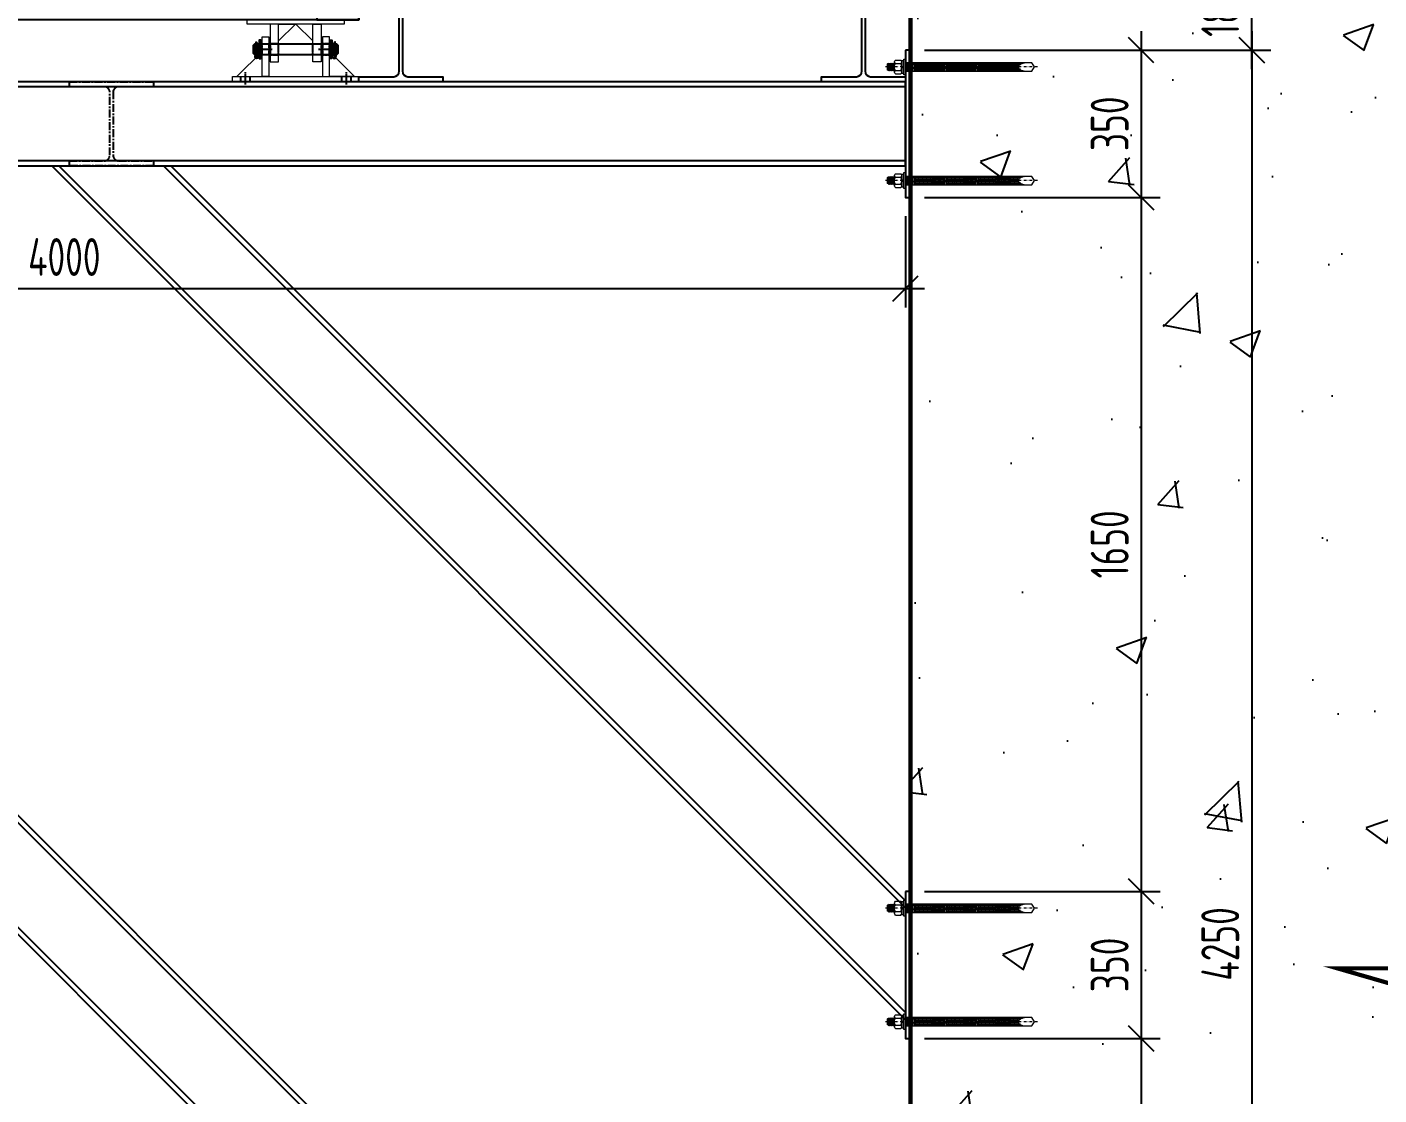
# Model space of a CAD drawing. Header units: millimetres. Extents: x 4 to 2106212, y -117026 to 198097.
# Drawn here: x 1890949 to 1894163, y 185223 to 187762 of the extents above; entities that cross this region are included whole.
import ezdxf

# ---------------------------------------------------------------- set-up
doc = ezdxf.new("R2010")
doc.units = ezdxf.units.MM
for name, pattern in [('BLTA11-LD-L-4001_Plot Plan for Seawater Intake System_20140729$0$CENTER2', [1.125, 0.75, -0.125, 0.125, -0.125]), ('BLTA11-LD-L-4001_Plot Plan for Seawater Intake System_20140729$0$PHANTOM2', [1.25, 0.625, -0.125, 0.125, -0.125, 0.125, -0.125]), ('CENTER', [0.6, 0.375, -0.075, 0.075, -0.075]), ('DASHDOT2', [12.7, 6.35, -3.175, 0, -3.175])]:
    doc.linetypes.add(name, pattern=pattern)
for name, color, linetype in [('H200', 3, 'Continuous'), ('STEEL', 34, 'Continuous'), ('标注', 9, 'Continuous'), ('铝横梁', 220, 'Continuous'), ('铝通', 4, 'Continuous'), ('面板', 44, 'Continuous')]:
    doc.layers.add(name, color=color, linetype=linetype)
for name, color, linetype, lineweight in [('screw', 33, 'Continuous', 13), ('型材', 7, 'Continuous', 15), ('结构', 4, 'Continuous', 18)]:
    doc.layers.add(name, color=color, linetype=linetype, lineweight=lineweight)
doc.styles.add('hztxt', font='ros1.shx', dxfattribs={"width": 0.8, "bigfont": 'hztxt.shx'})
doc.dimstyles.new('DIM-30', dxfattribs={"dimscale": 30, "dimtxt": 3, "dimasz": 2, "dimexe": 1.5, "dimexo": 1.5, "dimgap": 1, "dimtad": 1, "dimdec": 1, "dimdsep": 46, "dimtxsty": 'hztxt', "dimblk": 'OBLIQUE', "dimcen": 0, "dimdle": 1.5, "dimclrd": 9, "dimclre": 9, "dimclrt": 2, "dimadec": 1, "dimazin": 0, "dimtfac": 1, "dimtdec": 1, "dimtix": 1, "dimtmove": 2, "dimatfit": 3, "dimldrblk": 'OBLIQUE', "dimfxl": 15, "dimtolj": 1, "dimtzin": 0, "dimarcsym": 1})

# ---------------------------------------------------------------- blocks, each defined once
blk = doc.blocks.new('*U1023')
at = {"color": 252}
blk.add_lwpolyline([(-1250, -500), (1250, -500), (1250, -600), (-1250, -600)], close=True, dxfattribs=at)
at = {"color": 252, "linetype": 'BLTA11-LD-L-4001_Plot Plan for Seawater Intake System_20140729$0$CENTER2', "ltscale": 5}
for points in [[(-1160.6, -683), (-1140.6, -683), (-1140.6, -657), (-1160.6, -657)], [(-1039.6, -683), (-1059.6, -683), (-1059.6, -657), (-1039.6, -657)], [(-60.6, -683), (-40.6, -683), (-40.6, -657), (-60.6, -657)], [(60.4, -683), (40.4, -683), (40.4, -657), (60.4, -657)], [(1039.4, -683), (1059.4, -683), (1059.4, -657), (1039.4, -657)], [(1160.4, -683), (1140.4, -683), (1140.4, -657), (1160.4, -657)]]:
    blk.add_lwpolyline(points, close=True, dxfattribs=at)
at = {"layer": '型材', "color": 252}
for points in [[(-1158.5, 250, 0.414214), (-1156, 252.5), (-1156, 297.5, 0.414214), (-1158.5, 300), (-1173.5, 300, 0.414214), (-1176, 297.5), (-1176, 252.5, 0.414214), (-1173.5, 250)], [(1158.5, 250, -0.414214), (1156, 252.5), (1156, 297.5, -0.414214), (1158.5, 300), (1173.5, 300, -0.414214), (1176, 297.5), (1176, 252.5, -0.414214), (1173.5, 250)]]:
    blk.add_lwpolyline(points, format="xyb", close=True, dxfattribs=at)
at = {"layer": '型材', "color": 252, "elevation": 0}
for points in [[(-1158.5, -200, 0.414214), (-1156, -197.5), (-1156, -152.5, 0.414214), (-1158.5, -150), (-1173.5, -150, 0.414214), (-1176, -152.5), (-1176, -197.5, 0.414214), (-1173.5, -200)], [(1158.5, -200, -0.414214), (1156, -197.5), (1156, -152.5, -0.414214), (1158.5, -150), (1173.5, -150, -0.414214), (1176, -152.5), (1176, -197.5, -0.414214), (1173.5, -200)], [(-1156.1, -472, 0.414214), (-1156.6, -472), (-1157.6, -472.9, -0.198912), (-1157.8, -473), (-1166, -473, 0.414214), (-1167, -474), (-1167, -496.5, 0.414214), (-1166.5, -497), (-1165.5, -497, 0.414214), (-1165, -496.5), (-1165, -475), (-1122.3, -475, 0.665644), (-1122.1, -474.5, 0.200737), (-1125.7, -473), (-1131.2, -473, -0.198912), (-1131.5, -472.9), (-1132.4, -472, 0.414214), (-1133, -472), (-1133.7, -472.7, -0.414214), (-1134.3, -472.7), (-1135.1, -472, 0.414214), (-1135.6, -472), (-1136.6, -472.9, -0.198912), (-1136.8, -473), (-1152.2, -473, -0.198912), (-1152.5, -472.9), (-1153.4, -472, 0.414214), (-1154, -472), (-1154.7, -472.7, -0.414214), (-1155.3, -472.7)], [(1156.1, -472, -0.414214), (1156.6, -472), (1157.6, -472.9, 0.198912), (1157.8, -473), (1166, -473, -0.414214), (1167, -474), (1167, -496.5, -0.414214), (1166.5, -497), (1165.5, -497, -0.414214), (1165, -496.5), (1165, -475), (1122.3, -475, -0.665644), (1122.1, -474.5, -0.200737), (1125.7, -473), (1131.2, -473, 0.198912), (1131.5, -472.9), (1132.4, -472, -0.414214), (1133, -472), (1133.7, -472.7, 0.414214), (1134.3, -472.7), (1135.1, -472, -0.414214), (1135.6, -472), (1136.6, -472.9, 0.198912), (1136.8, -473), (1152.2, -473, 0.198912), (1152.5, -472.9), (1153.4, -472, -0.414214), (1154, -472), (1154.7, -472.7, 0.414214), (1155.3, -472.7)]]:
    blk.add_lwpolyline(points, format="xyb", close=True, dxfattribs=at)
at = {"layer": '型材', "color": 252}
for points in [[(-1215.1, -600), (-985.1, -600), (-985.1, -610), (-1215.1, -610)], [(-1160.6, -700), (-1140.6, -700), (-1140.6, -610), (-1160.6, -610)], [(-1100.6, -610), (-1140.6, -650), (-1140.6, -610)], [(-1099.6, -610), (-1059.6, -650), (-1059.6, -610)], [(-1039.6, -700), (-1059.6, -700), (-1059.6, -610), (-1039.6, -610)], [(-115.1, -600), (114.9, -600), (114.9, -610), (-115.1, -610)], [(-60.6, -700), (-40.6, -700), (-40.6, -610), (-60.6, -610)], [(-0.6, -610), (-40.6, -650), (-40.6, -610)], [(0.4, -610), (40.4, -650), (40.4, -610)], [(60.4, -700), (40.4, -700), (40.4, -610), (60.4, -610)], [(984.9, -600), (1214.9, -600), (1214.9, -610), (984.9, -610)], [(1039.4, -700), (1059.4, -700), (1059.4, -610), (1039.4, -610)], [(1099.4, -610), (1059.4, -650), (1059.4, -610)], [(1100.4, -610), (1140.4, -650), (1140.4, -610)], [(1160.4, -700), (1140.4, -700), (1140.4, -610), (1160.4, -610)]]:
    blk.add_lwpolyline(points, close=True, dxfattribs=at)
at = {"layer": '铝横梁', "color": 252}
for points in [[(-1224, 600), (-1176, 600), (-1176, -500), (-1224, -500)], [(1224, 600), (1176, 600), (1176, -500), (1224, -500)]]:
    blk.add_lwpolyline(points, close=True, dxfattribs=at)
at = {"layer": '铝通', "color": 252}
for points in [[(-1250, 600), (-1250, 700), (-1150, 700), (-1150, 600), (-1250, 600)], [(1250, 600), (1250, 700), (1150, 700), (1150, 600), (1250, 600)], [(-1250, -600), (-1250, -500), (-1150, -500), (-1150, -600), (-1250, -600)], [(1250, -600), (1250, -500), (1150, -500), (1150, -600), (1250, -600)]]:
    blk.add_lwpolyline(points, dxfattribs=at)
at = {"layer": '面板', "color": 252, "elevation": 0}
blk.add_lwpolyline([(-1165, -500), (-1165, -475), (1165, -475), (1165, -500)], close=True, dxfattribs=at)
blk = doc.blocks.new('*U1024')
at = {"color": 0, "linetype": 'ByBlock', "lineweight": -2, "transparency": 16777216}
blk.add_blockref('*U1023', (0, 0), dxfattribs=at)
blk = doc.blocks.new('接岸钢支座')
at = {"color": 1, "linetype": 'BLTA11-LD-L-4001_Plot Plan for Seawater Intake System_20140729$0$PHANTOM2', "ltscale": 5}
for p, q in [((394020.5, 96870), (394020.5, 96882)), ((394031.5, 96859.3), (394031.5, 96889.3)), ((394042.5, 96870), (394042.5, 96882)), ((394260.5, 96870), (394260.5, 96882)), ((394271.5, 96859.3), (394271.5, 96889.3)), ((394282.5, 96870), (394282.5, 96882)), ((394061.5, 96805), (394096.5, 96805)), ((394205.5, 96805), (394240.5, 96805))]:
    blk.add_line(p, q, dxfattribs=at)
for points in [[(394071.5, 96792), (394087.5, 96792), (394087.5, 96818), (394071.5, 96818)], [(394231.5, 96792), (394215.5, 96792), (394215.5, 96818), (394231.5, 96818)]]:
    blk.add_lwpolyline(points, close=True, dxfattribs=at)
at = {"layer": '结构'}
for points in [[(394301.5, 96882), (394001.5, 96882), (394001.5, 96870), (394301.5, 96870)], [(394011.5, 96870), (394071.5, 96870), (394071.5, 96810)], [(394071.5, 96775), (394087.5, 96775), (394087.5, 96870), (394071.5, 96870)], [(394231.5, 96775), (394215.5, 96775), (394215.5, 96870), (394231.5, 96870)], [(394291.5, 96870), (394231.5, 96870), (394231.5, 96810)]]:
    blk.add_lwpolyline(points, close=True, dxfattribs=at)
blk = doc.blocks.new('Split_Pins_GB91')
at = {"color": 8, "linetype": 'Continuous', "lineweight": 15}
for p, q in [((-3.4, 6.3), (-6.9, 3.1)), ((0, 4.7), (0, -4.7)), ((-3.4, -6.3), (-6.9, -3.1))]:
    blk.add_line(p, q, dxfattribs=at)
at = {"color": 7, "linetype": 'Continuous', "lineweight": 15}
for p, q in [((50, 4.7), (0, 4.7)), ((0, 0), (56.3, 0)), ((50, 4.7), (50, 0)), ((56.3, -4.7), (56.3, 0)), ((0, -4.7), (56.3, -4.7))]:
    blk.add_line(p, q, dxfattribs=at)
for centre, radius, start, end in [((-10.5, 0), 9.5, 41.31782, 318.68218), ((-10.5, 0), 4.75, 41.31782, 318.68218), ((0, 9.2), 9.23, 221.31782, 270), ((0, -9.2), 9.23, 90, 138.68218), ((0, 9.2), 4.48, 221.31782, 270), ((0, -9.2), 4.48, 90, 138.68218)]:
    blk.add_arc(centre, radius, start, end, dxfattribs=at)
blk = doc.blocks.new('PIN-M24x200')
for points in [[(38982.9, 4427.6), (38982.9, 4451.6), (38980.9, 4449.6), (38980.9, 4429.6), (38982.9, 4427.6)], [(39178.9, 4427.6), (39180.9, 4429.6), (39180.9, 4449.6), (39178.9, 4451.6), (39178.9, 4427.6)]]:
    blk.add_lwpolyline(points)
for points in [[(38982.9, 4451.6), (39178.9, 4451.6), (39178.9, 4427.6), (38982.9, 4427.6)], [(38994.5, 4417.6), (38998.5, 4417.6), (38998.5, 4461.6), (38994.5, 4461.6)], [(39167.3, 4417.6), (39163.3, 4417.6), (39163.3, 4461.6), (39167.3, 4461.6)]]:
    blk.add_lwpolyline(points, close=True)
at = {"layer": '标注', "color": 1, "linetype": 'CENTER', "ltscale": 0.1}
for centre in [(38988.9, 4439.6), (39172.9, 4439.6)]:
    blk.add_circle(centre, 3.25, dxfattribs=at)
at = {"yscale": 0.5315191496507999, "zscale": 0.5315191496507999}
for p, xscale, rotation in [((38988.9, 4427.6), -0.5315191496507999, 270), ((39172.9, 4427.6), 0.5315191496507999, 90.00000000000001)]:
    blk.add_blockref('Split_Pins_GB91', p, dxfattribs=dict(at, xscale=xscale, rotation=rotation))
blk = doc.blocks.new('*U1021')
at = {"xscale": -1, "rotation": 180}
blk.add_blockref('接岸钢支座', (-394151.5, 96832.2), dxfattribs=at)
at = {"xscale": -1}
blk.add_blockref('PIN-M24x200', (39080.8, -4412.5), dxfattribs=at)
blk = doc.blocks.new('*U1022')
at = {"color": 0, "linetype": 'ByBlock', "lineweight": -2, "transparency": 16777216}
blk.add_blockref('*U1021', (0, 0), dxfattribs=at)
blk = doc.blocks.new('_Oblique')
at = {"color": 0, "linetype": 'ByBlock', "lineweight": -2}
blk.add_line((-0.5, -0.5), (0.5, 0.5), dxfattribs=at)
blk = doc.blocks.new('*D1048')
at = {"color": 9, "lineweight": -2, "transparency": 16777216}
for p, q in [((1889037.2, 187386.9), (1889037.2, 187095.1)), ((1893037.2, 187311.9), (1893037.2, 187095.1)), ((1888992.2, 187140.1), (1893082.2, 187140.1))]:
    blk.add_line(p, q, dxfattribs=at)
at = {"layer": 'Defpoints', "color": 0, "transparency": 16777216}
for p in [(1889037.2, 187431.9), (1893037.2, 187356.9), (1893037.2, 187140.1)]:
    blk.add_point(p, dxfattribs=at)
at = {"color": 9, "lineweight": -2, "transparency": 16777216, "xscale": 60, "yscale": 60, "zscale": 60, "rotation": 180}
blk.add_blockref('_Oblique', (1889037.2, 187140.1), dxfattribs=at)
at = {"color": 9, "lineweight": -2, "transparency": 16777216, "xscale": 60, "yscale": 60, "zscale": 60}
blk.add_blockref('_Oblique', (1893037.2, 187140.1), dxfattribs=at)
at = {"color": 2, "transparency": 16777216, "insert": (1891037.2, 187215.1), "char_height": 90, "attachment_point": 5, "style": 'hztxt'}
blk.add_mtext('\\A1;4000', dxfattribs=at)
blk = doc.blocks.new('*D1049')
at = {"color": 9, "lineweight": -2, "transparency": 16777216}
for p, q in [((1893860.4, 187751.9), (1893860.4, 183411.9)), ((1893082.2, 187706.9), (1893905.4, 187706.9)), ((1893094.2, 183456.9), (1893905.4, 183456.9))]:
    blk.add_line(p, q, dxfattribs=at)
at = {"layer": 'Defpoints', "color": 0, "transparency": 16777216}
for p in [(1893037.2, 187706.9), (1893049.2, 183456.9), (1893860.4, 183456.9)]:
    blk.add_point(p, dxfattribs=at)
at = {"color": 9, "lineweight": -2, "transparency": 16777216, "xscale": 60, "yscale": 60, "zscale": 60}
for p, rotation in [((1893860.4, 187706.9), 90), ((1893860.4, 183456.9), 270)]:
    blk.add_blockref('_Oblique', p, dxfattribs=dict(at, rotation=rotation))
at = {"color": 2, "transparency": 16777216, "insert": (1893785.4, 185581.9), "char_height": 90, "attachment_point": 5, "rotation": 90, "style": 'hztxt'}
blk.add_mtext('\\A1;4250', dxfattribs=at)
blk = doc.blocks.new('*D1051')
at = {"color": 9, "lineweight": -2, "transparency": 16777216}
for p, q in [((1893597.5, 187751.9), (1893597.5, 187311.9)), ((1893082.2, 187706.9), (1893642.5, 187706.9)), ((1893082.2, 187356.9), (1893642.5, 187356.9))]:
    blk.add_line(p, q, dxfattribs=at)
at = {"layer": 'Defpoints', "color": 0, "transparency": 16777216}
for p in [(1893037.2, 187706.9), (1893037.2, 187356.9), (1893597.5, 187356.9)]:
    blk.add_point(p, dxfattribs=at)
at = {"color": 9, "lineweight": -2, "transparency": 16777216, "xscale": 60, "yscale": 60, "zscale": 60}
for p, rotation in [((1893597.5, 187706.9), 90), ((1893597.5, 187356.9), 270)]:
    blk.add_blockref('_Oblique', p, dxfattribs=dict(at, rotation=rotation))
at = {"color": 2, "transparency": 16777216, "insert": (1893522.5, 187531.9), "char_height": 90, "attachment_point": 5, "rotation": 90, "style": 'hztxt'}
blk.add_mtext('\\A1;350', dxfattribs=at)
blk = doc.blocks.new('*D1046')
at = {"color": 9, "lineweight": -2, "transparency": 16777216}
for p, q in [((1893597.5, 187401.9), (1893597.5, 185661.9)), ((1893082.2, 187356.9), (1893642.5, 187356.9)), ((1893082.2, 185706.9), (1893642.5, 185706.9))]:
    blk.add_line(p, q, dxfattribs=at)
at = {"layer": 'Defpoints', "color": 0, "transparency": 16777216}
for p in [(1893037.2, 187356.9), (1893037.2, 185706.9), (1893597.5, 185706.9)]:
    blk.add_point(p, dxfattribs=at)
at = {"color": 9, "lineweight": -2, "transparency": 16777216, "xscale": 60, "yscale": 60, "zscale": 60}
for p, rotation in [((1893597.5, 187356.9), 90), ((1893597.5, 185706.9), 270)]:
    blk.add_blockref('_Oblique', p, dxfattribs=dict(at, rotation=rotation))
at = {"color": 2, "transparency": 16777216, "insert": (1893522.5, 186531.9), "char_height": 90, "attachment_point": 5, "rotation": 90, "style": 'hztxt'}
blk.add_mtext('\\A1;1650', dxfattribs=at)
blk = doc.blocks.new('*D1047')
at = {"color": 9, "lineweight": -2, "transparency": 16777216}
for p, q in [((1893860.4, 187661.9), (1893860.4, 187936.9)), ((1893094.2, 187891.9), (1893905.4, 187891.9)), ((1893082.2, 187706.9), (1893905.4, 187706.9))]:
    blk.add_line(p, q, dxfattribs=at)
at = {"layer": 'Defpoints', "color": 0, "transparency": 16777216}
for p in [(1893049.2, 187891.9), (1893860.4, 187891.9), (1893037.2, 187706.9)]:
    blk.add_point(p, dxfattribs=at)
at = {"color": 9, "lineweight": -2, "transparency": 16777216, "xscale": 60, "yscale": 60, "zscale": 60}
for p, rotation in [((1893860.4, 187891.9), 90), ((1893860.4, 187706.9), 270)]:
    blk.add_blockref('_Oblique', p, dxfattribs=dict(at, rotation=rotation))
at = {"color": 2, "transparency": 16777216, "insert": (1893785.4, 187799.4), "char_height": 90, "attachment_point": 5, "rotation": 90, "style": 'hztxt'}
blk.add_mtext('\\A1;185', dxfattribs=at)
blk = doc.blocks.new('*U1030')
at = {"layer": 'screw'}
for p, q in [((-6.3, 174.2), (-9.4, 172.8)), ((-9.4, 172.8), (-6.3, 171.1)), ((-9.4, 172.8), (9.4, 171.5)), ((-6.3, 171.1), (-9.4, 169.6)), ((-9.4, 169.6), (-6.3, 168)), ((-9.4, 169.6), (9.4, 168.4)), ((-6.3, 168), (-9.4, 166.5)), ((-9.4, 166.5), (-6.3, 164.8)), ((-9.4, 166.5), (9.4, 165.3)), ((-6.3, 164.8), (-9.4, 163.4)), ((-9.4, 163.4), (-6.3, 161.7)), ((-9.4, 163.4), (9.4, 162.1)), ((-6.3, 161.7), (-9.4, 160.2)), ((-7.2, 173.8), (-7.2, 175.9)), ((-6.3, 174.2), (6.3, 173.3)), ((-6.3, 171.1), (6.3, 170.2)), ((-6.3, 171.1), (6.3, 170.2)), ((-6.3, 168), (6.3, 167.1)), ((-6.3, 164.8), (6.3, 163.9)), ((-6.3, 164.8), (6.3, 163.9)), ((-6.3, 161.7), (6.3, 160.8)), ((-6.3, 161.7), (6.3, 160.8)), ((5.4, 176.9), (-5.4, 176.9)), ((-3.6, 174.1), (-3.6, 175.9)), ((3.6, 173.5), (3.6, 175.9)), ((6.3, 173.3), (9.4, 171.5)), ((9.4, 171.5), (6.3, 170.2)), ((6.3, 170.2), (9.4, 168.4)), ((9.4, 168.4), (6.3, 167.1)), ((6.3, 167.1), (9.4, 165.3)), ((9.4, 165.3), (6.3, 163.9)), ((6.3, 163.9), (9.4, 162.1)), ((9.4, 162.1), (6.3, 160.8)), ((6.3, 160.8), (8.4, 159.6)), ((7.2, 172.8), (7.2, 175.9)), ((-16.3, 157.1), (-16.3, 144.3)), ((-12.2, 159.6), (12.2, 159.6)), ((-12.2, 141.8), (12.2, 141.8)), ((-9.4, 160.2), (-8.1, 159.6)), ((-9.4, 160.2), (0.8, 159.6)), ((-6.6, 133), (-9.2, 131.8)), ((-9.2, 131.8), (-6.1, 130.2)), ((9.6, 130.6), (-9.2, 131.8)), ((9.6, 127.5), (-9.2, 128.7)), ((-8.2, 157.1), (-8.2, 144.3)), ((-6.1, 130.2), (6.5, 129.3)), ((-2.5, 133), (6.5, 132.4)), ((-0.4, 141.8), (-2.2, 137)), ((2.2, 141.8), (0.4, 137)), ((8, 133), (6.5, 132.4)), ((6.5, 132.4), (9.6, 130.6)), ((9.6, 130.6), (6.5, 129.3)), ((8.2, 157.1), (8.2, 144.3)), ((16.3, 157.1), (16.3, 144.3)), ((9.4, 124.3), (-9.4, 125.6)), ((9.4, 121.2), (-9.4, 122.4)), ((9.4, 118.1), (-9.4, 119.3)), ((9.4, 114.9), (-9.4, 116.2)), ((9.4, 111.8), (-9.4, 113)), ((9.4, 108.6), (-9.4, 109.9)), ((9.4, 105.5), (-9.4, 106.8)), ((9.4, 102.4), (-9.4, 103.6)), ((9.4, 99.2), (-9.4, 100.5)), ((9.4, 96.1), (-9.4, 97.3)), ((9.4, 93), (-9.4, 94.2)), ((9.4, 89.8), (-9.4, 91.1)), ((9.4, 86.7), (-9.4, 87.9)), ((9.4, 83.5), (-9.4, 84.8)), ((9.4, 80.4), (-9.4, 81.7)), ((9.4, 77.3), (-9.4, 78.5)), ((9.4, 74.1), (-9.4, 75.4)), ((9.4, 71), (-9.4, 72.2)), ((9.4, 67.9), (-9.4, 69.1)), ((9.4, 64.7), (-9.4, 66)), ((9.4, 61.6), (-9.4, 62.8)), ((9.4, 58.4), (-9.4, 59.7)), ((9.4, 55.3), (-9.4, 56.6)), ((9.4, 52.2), (-9.4, 53.4)), ((9.4, 49), (-9.4, 50.3)), ((9.4, 45.9), (-9.4, 47.1)), ((9.4, 42.8), (-9.4, 44)), ((9.4, 39.6), (-9.4, 40.9)), ((9.4, 36.5), (-9.4, 37.7)), ((9.4, 33.4), (-9.4, 34.6)), ((9.4, 30.2), (-9.4, 31.5)), ((9.4, 27.1), (-9.4, 28.3)), ((9.4, 23.9), (-9.4, 25.2)), ((9.4, 20.8), (-9.4, 22)), ((9.4, 17.7), (-9.4, 18.9)), ((9.4, 14.5), (-9.4, 15.8)), ((9.4, 11.4), (-9.4, 12.6)), ((9.4, 8.3), (-9.4, 9.5)), ((9.4, 5.1), (-9.4, 6.4)), ((9.4, 2), (-9.4, 3.2)), ((9.4, -1.2), (-9.4, 0.1)), ((-6.3, 17.2), (6.3, 16.3)), ((9.4, -4.3), (-9.4, -3)), ((9.4, -7.4), (-9.4, -6.2)), ((9.4, -10.6), (-9.4, -9.3)), ((9.4, -13.7), (-9.4, -12.5)), ((-6.3, -14.1), (-9.4, -15.6)), ((9.4, -16.8), (-9.4, -15.6)), ((9.4, -20), (-9.4, -18.7)), ((9.4, -23.1), (-9.4, -21.9)), ((9.4, -26.3), (-9.4, -25)), ((9.4, -29.4), (-9.4, -28.1)), ((9.4, -32.5), (-9.4, -31.3)), ((-6.3, -14.1), (6.3, -15)), ((9.4, -35.7), (-9.4, -34.4)), ((9.4, -38.8), (-9.4, -37.6)), ((9.4, -41.9), (-9.4, -40.7)), ((9.4, -45.1), (-9.4, -43.8)), ((9.4, -48.2), (-9.4, -47)), ((9.4, -51.4), (-9.4, -50.1)), ((9.4, -54.5), (-9.4, -53.2)), ((9.4, -57.6), (-9.4, -56.4)), ((9.4, -60.8), (-9.4, -59.5)), ((9.4, -63.9), (-9.4, -62.7)), ((9.4, -67), (-9.4, -65.8)), ((9.4, -70.2), (-9.4, -68.9)), ((9.4, -73.3), (-9.4, -72.1)), ((9.4, -76.5), (-9.4, -75.2)), ((9.4, -79.6), (-9.4, -78.3)), ((9.4, -82.7), (-9.4, -81.5)), ((9.4, -85.9), (-9.4, -84.6)), ((9.4, -89), (-9.4, -87.8)), ((9.4, -92.1), (-9.4, -90.9)), ((9.4, -95.3), (-9.4, -94)), ((9.4, -98.4), (-9.4, -97.2)), ((9.4, -101.6), (-9.4, -100.3)), ((9.4, -104.7), (-9.4, -103.4)), ((9.4, -107.8), (-9.4, -106.6)), ((9.4, -111), (-9.4, -109.7)), ((9.4, -114.1), (-9.4, -112.9)), ((9.4, -117.2), (-9.4, -116)), ((9.4, -120.4), (-9.4, -119.1)), ((9.4, -123.5), (-9.4, -122.3)), ((9.4, -126.6), (-9.4, -125.4)), ((9.4, -129.8), (-9.4, -128.5)), ((9.4, -132.9), (-9.4, -131.7)), ((9.4, -136.1), (-9.4, -134.8)), ((-6.3, -136.5), (-9.4, -138)), ((-9.4, -138), (-6.3, -139.6)), ((-3.8, -138.3), (-9.4, -138)), ((-6.3, -139.6), (-9.4, -141.1)), ((-9.4, -141.1), (-7, -142.4)), ((-6.4, -141.3), (-9.4, -141.1)), ((-7.4, -143.3), (-9.4, -144.2)), ((-9.4, -144.2), (-8.1, -144.9)), ((-7.9, -144.3), (-9.4, -144.2)), ((-8.7, -147), (-9.4, -147.4)), ((-9.4, -147.4), (-8.8, -147.7)), ((-8.8, -147.4), (-9.4, -147.4)), ((-6.3, -136.5), (6.3, -137.4)), ((-6.3, -139.6), (-5.2, -139.7)), ((-6.3, -139.6), (-5.2, -139.7)), ((9.4, -139.2), (4.5, -138.9)), ((5.9, -140.5), (6.3, -140.5)), ((5.9, -140.5), (6.3, -140.5)), ((5.9, -140.5), (6.3, -140.5)), ((5.9, -140.5), (6.3, -140.5)), ((5.9, -140.5), (6.3, -140.5)), ((6.3, -137.4), (9.4, -139.2)), ((9.4, -139.2), (6.3, -140.5)), ((6.3, -140.5), (9.4, -142.3)), ((9.4, -142.3), (6.9, -142.2)), ((9.4, -142.3), (7.4, -143.2)), ((8, -144.6), (9.4, -145.5)), ((9.4, -145.5), (8.2, -145.4)), ((9.4, -145.5), (8.4, -145.9)), ((9, -148.3), (9.4, -148.6)), ((9.4, -148.6), (9, -148.8)), ((9.4, -148.6), (9, -148.6))]:
    blk.add_line(p, q, dxfattribs=at)
at = {"layer": 'screw', "color": 1, "linetype": 'DASHDOT2'}
blk.add_line((0, -180.4), (0, 180.4), dxfattribs=at)
at = {"layer": 'screw'}
for points in [[(7.2, 175.9, 0.516475), (3.6, 175.9, 0.258238), (-3.6, 175.9, 0.516475), (-7.2, 175.9)], [(-16.3, 157.1, -0.612824), (-8.2, 157.1, -0.305874), (8.2, 157.1, -0.612824), (16.3, 157.1)], [(-16.3, 144.3, 0.612824), (-8.2, 144.3, 0.305874), (8.2, 144.3, 0.612824), (16.3, 144.3)]]:
    blk.add_lwpolyline(points, format="xyb", dxfattribs=at)
for points in [[(18.8, 137), (18.8, 133), (-18.8, 133), (-18.8, 137)], [(14.7, 141.8), (-14.7, 141.8), (-14.7, 137), (14.7, 137)]]:
    blk.add_lwpolyline(points, close=True, dxfattribs=at)
blk.add_lwpolyline([(-9.9, 133), (-9.9, -167.4), (0, -173.1), (9.9, -167.4), (9.9, 133)], dxfattribs=at)
blk = doc.blocks.new('*U1029')
at = {"color": 0, "linetype": 'ByBlock', "lineweight": -2, "transparency": 16777216}
for p in [(0, 0), (270, 0)]:
    blk.add_blockref('*U1030', p, dxfattribs=at)
blk = doc.blocks.new('*U1031')
h = blk.add_hatch()
h.set_pattern_fill('AR-CONC', color=252, scale=4, angle=-1.7864)
h.set_pattern_definition([(48.21365, (-1956590.03, -195502.34), (726.39706, -86.44208), [76.2, -838.2]), (353.21365, (-1956590, -195502.34), (-117.08218, 768.2505), [60.96, -670.56234]), (98.665094, (-1956529.5, -195509.55), (609.31489, 681.8084), [64.76004, -712.36098]), (44.39785, (-1956583.7, -195299.2), (1078.5469, -201.8886), [114.3, -1257.3]), (94.849206, (-1956493.8, -195316.1), (980.00676, 959.62144), [97.1401, -1068.54243]), (349.3978, (-1956583.7, -195299.2), (980.00676, 959.62144), [91.43987, -1005.8389]), (19.21365, (-1956483.73, -195353.2), (593.41132, -427.76689), [76.2, -838.2]), (324.21365, (-1956483.7, -195353.2), (270.0545, 728.68768), [60.96, -670.56]), (69.665094, (-1956434.3, -195388.8), (863.4658, 300.9208), [64.76004, -712.35975]), (35.713649, (-1956590.03, -195502.34), (22.89163, 337.670666), [0, -662.432, 0, -680.72, 0, -673.1]), (5.713649, (-1956590.03, -195502.34), (279.640336, 392.19577), [0, -388.112, 0, -647.192, 0, -256.54]), (325.713649, (-1956816.5, -195495.28), (541.38448, -39.810717), [0, -254, 0, -792.48, 0, -1051.56]), (315.71365, (-1956918.04, -195492.1), (595.39922, 83.18622), [0, -330.2, 0, -526.288, 0, -746.76])])
h.paths.add_polyline_path([(-697.5, -2405.2), (-184.7, -2405.2), (-184.7, -2594.8), (-74.8, -2214.9), (-74.8, -2409.9), (502.5, -2409.9), (502.5, 116.7), (697.5, 116.7), (317.6, 226.6), (507.2, 226.6), (507.2, 2594.8), (-697.5, 2594.8)])
at = {"color": 252, "const_width": 10, "elevation": 0}
blk.add_lwpolyline([(-697.5, -2405.2), (-184.7, -2405.2), (-184.7, -2594.8), (-74.8, -2214.9), (-74.8, -2409.9), (502.5, -2409.9), (502.5, 116.7), (697.5, 116.7), (317.6, 226.6), (507.2, 226.6), (507.2, 2594.8), (-697.5, 2594.8)], close=True, dxfattribs=at)
blk = doc.blocks.new('*U1032')
at = {"color": 0, "linetype": 'ByBlock', "lineweight": -2, "transparency": 16777216}
blk.add_blockref('*U1031', (0, 0), dxfattribs=at)
blk = doc.blocks.new('*U1034')
at = {"layer": 'screw'}
for p, q in [((-6.3, 174.2), (-9.4, 172.8)), ((-9.4, 172.8), (-6.3, 171.1)), ((-9.4, 172.8), (9.4, 171.5)), ((-6.3, 171.1), (-9.4, 169.6)), ((-9.4, 169.6), (-6.3, 168)), ((-9.4, 169.6), (9.4, 168.4)), ((-6.3, 168), (-9.4, 166.5)), ((-9.4, 166.5), (-6.3, 164.8)), ((-9.4, 166.5), (9.4, 165.3)), ((-6.3, 164.8), (-9.4, 163.4)), ((-9.4, 163.4), (-6.3, 161.7)), ((-9.4, 163.4), (9.4, 162.1)), ((-6.3, 161.7), (-9.4, 160.2)), ((-7.2, 173.8), (-7.2, 175.9)), ((-6.3, 174.2), (6.3, 173.3)), ((-6.3, 171.1), (6.3, 170.2)), ((-6.3, 171.1), (6.3, 170.2)), ((-6.3, 168), (6.3, 167.1)), ((-6.3, 164.8), (6.3, 163.9)), ((-6.3, 164.8), (6.3, 163.9)), ((-6.3, 161.7), (6.3, 160.8)), ((-6.3, 161.7), (6.3, 160.8)), ((5.4, 176.9), (-5.4, 176.9)), ((-3.6, 174.1), (-3.6, 175.9)), ((3.6, 173.5), (3.6, 175.9)), ((6.3, 173.3), (9.4, 171.5)), ((9.4, 171.5), (6.3, 170.2)), ((6.3, 170.2), (9.4, 168.4)), ((9.4, 168.4), (6.3, 167.1)), ((6.3, 167.1), (9.4, 165.3)), ((9.4, 165.3), (6.3, 163.9)), ((6.3, 163.9), (9.4, 162.1)), ((9.4, 162.1), (6.3, 160.8)), ((6.3, 160.8), (8.4, 159.6)), ((7.2, 172.8), (7.2, 175.9)), ((-16.3, 157.1), (-16.3, 144.3)), ((-12.2, 159.6), (12.2, 159.6)), ((-12.2, 141.8), (12.2, 141.8)), ((-9.4, 160.2), (-8.1, 159.6)), ((-9.4, 160.2), (0.8, 159.6)), ((-6.6, 133), (-9.2, 131.8)), ((-9.2, 131.8), (-6.1, 130.2)), ((9.6, 130.6), (-9.2, 131.8)), ((9.6, 127.5), (-9.2, 128.7)), ((-8.2, 157.1), (-8.2, 144.3)), ((-6.1, 130.2), (6.5, 129.3)), ((-2.5, 133), (6.5, 132.4)), ((-0.4, 141.8), (-2.2, 137)), ((2.2, 141.8), (0.4, 137)), ((8, 133), (6.5, 132.4)), ((6.5, 132.4), (9.6, 130.6)), ((9.6, 130.6), (6.5, 129.3)), ((8.2, 157.1), (8.2, 144.3)), ((16.3, 157.1), (16.3, 144.3)), ((9.4, 124.3), (-9.4, 125.6)), ((9.4, 121.2), (-9.4, 122.4)), ((9.4, 118.1), (-9.4, 119.3)), ((9.4, 114.9), (-9.4, 116.2)), ((9.4, 111.8), (-9.4, 113)), ((9.4, 108.6), (-9.4, 109.9)), ((9.4, 105.5), (-9.4, 106.8)), ((9.4, 102.4), (-9.4, 103.6)), ((9.4, 99.2), (-9.4, 100.5)), ((9.4, 96.1), (-9.4, 97.3)), ((9.4, 93), (-9.4, 94.2)), ((9.4, 89.8), (-9.4, 91.1)), ((9.4, 86.7), (-9.4, 87.9)), ((9.4, 83.5), (-9.4, 84.8)), ((9.4, 80.4), (-9.4, 81.7)), ((9.4, 77.3), (-9.4, 78.5)), ((9.4, 74.1), (-9.4, 75.4)), ((9.4, 71), (-9.4, 72.2)), ((9.4, 67.9), (-9.4, 69.1)), ((9.4, 64.7), (-9.4, 66)), ((9.4, 61.6), (-9.4, 62.8)), ((9.4, 58.4), (-9.4, 59.7)), ((9.4, 55.3), (-9.4, 56.6)), ((9.4, 52.2), (-9.4, 53.4)), ((9.4, 49), (-9.4, 50.3)), ((9.4, 45.9), (-9.4, 47.1)), ((9.4, 42.8), (-9.4, 44)), ((9.4, 39.6), (-9.4, 40.9)), ((9.4, 36.5), (-9.4, 37.7)), ((9.4, 33.4), (-9.4, 34.6)), ((9.4, 30.2), (-9.4, 31.5)), ((9.4, 27.1), (-9.4, 28.3)), ((9.4, 23.9), (-9.4, 25.2)), ((9.4, 20.8), (-9.4, 22)), ((9.4, 17.7), (-9.4, 18.9)), ((9.4, 14.5), (-9.4, 15.8)), ((9.4, 11.4), (-9.4, 12.6)), ((9.4, 8.3), (-9.4, 9.5)), ((9.4, 5.1), (-9.4, 6.4)), ((9.4, 2), (-9.4, 3.2)), ((9.4, -1.2), (-9.4, 0.1)), ((-6.3, 17.2), (6.3, 16.3)), ((9.4, -4.3), (-9.4, -3)), ((9.4, -7.4), (-9.4, -6.2)), ((9.4, -10.6), (-9.4, -9.3)), ((9.4, -13.7), (-9.4, -12.5)), ((-6.3, -14.1), (-9.4, -15.6)), ((9.4, -16.8), (-9.4, -15.6)), ((9.4, -20), (-9.4, -18.7)), ((9.4, -23.1), (-9.4, -21.9)), ((9.4, -26.3), (-9.4, -25)), ((9.4, -29.4), (-9.4, -28.1)), ((9.4, -32.5), (-9.4, -31.3)), ((-6.3, -14.1), (6.3, -15)), ((9.4, -35.7), (-9.4, -34.4)), ((9.4, -38.8), (-9.4, -37.6)), ((9.4, -41.9), (-9.4, -40.7)), ((9.4, -45.1), (-9.4, -43.8)), ((9.4, -48.2), (-9.4, -47)), ((9.4, -51.4), (-9.4, -50.1)), ((9.4, -54.5), (-9.4, -53.2)), ((9.4, -57.6), (-9.4, -56.4)), ((9.4, -60.8), (-9.4, -59.5)), ((9.4, -63.9), (-9.4, -62.7)), ((9.4, -67), (-9.4, -65.8)), ((9.4, -70.2), (-9.4, -68.9)), ((9.4, -73.3), (-9.4, -72.1)), ((9.4, -76.5), (-9.4, -75.2)), ((9.4, -79.6), (-9.4, -78.3)), ((9.4, -82.7), (-9.4, -81.5)), ((9.4, -85.9), (-9.4, -84.6)), ((9.4, -89), (-9.4, -87.8)), ((9.4, -92.1), (-9.4, -90.9)), ((9.4, -95.3), (-9.4, -94)), ((9.4, -98.4), (-9.4, -97.2)), ((9.4, -101.6), (-9.4, -100.3)), ((9.4, -104.7), (-9.4, -103.4)), ((9.4, -107.8), (-9.4, -106.6)), ((9.4, -111), (-9.4, -109.7)), ((9.4, -114.1), (-9.4, -112.9)), ((9.4, -117.2), (-9.4, -116)), ((9.4, -120.4), (-9.4, -119.1)), ((9.4, -123.5), (-9.4, -122.3)), ((9.4, -126.6), (-9.4, -125.4)), ((9.4, -129.8), (-9.4, -128.5)), ((9.4, -132.9), (-9.4, -131.7)), ((9.4, -136.1), (-9.4, -134.8)), ((-6.3, -136.5), (-9.4, -138)), ((-9.4, -138), (-6.3, -139.6)), ((-3.8, -138.3), (-9.4, -138)), ((-6.3, -139.6), (-9.4, -141.1)), ((-9.4, -141.1), (-7, -142.4)), ((-6.4, -141.3), (-9.4, -141.1)), ((-7.4, -143.3), (-9.4, -144.2)), ((-9.4, -144.2), (-8.1, -144.9)), ((-7.9, -144.3), (-9.4, -144.2)), ((-8.7, -147), (-9.4, -147.4)), ((-9.4, -147.4), (-8.8, -147.7)), ((-8.8, -147.4), (-9.4, -147.4)), ((-6.3, -136.5), (6.3, -137.4)), ((-6.3, -139.6), (-5.2, -139.7)), ((-6.3, -139.6), (-5.2, -139.7)), ((9.4, -139.2), (4.5, -138.9)), ((5.9, -140.5), (6.3, -140.5)), ((5.9, -140.5), (6.3, -140.5)), ((5.9, -140.5), (6.3, -140.5)), ((5.9, -140.5), (6.3, -140.5)), ((5.9, -140.5), (6.3, -140.5)), ((6.3, -137.4), (9.4, -139.2)), ((9.4, -139.2), (6.3, -140.5)), ((6.3, -140.5), (9.4, -142.3)), ((9.4, -142.3), (6.9, -142.2)), ((9.4, -142.3), (7.4, -143.2)), ((8, -144.6), (9.4, -145.5)), ((9.4, -145.5), (8.2, -145.4)), ((9.4, -145.5), (8.4, -145.9)), ((9, -148.3), (9.4, -148.6)), ((9.4, -148.6), (9, -148.8)), ((9.4, -148.6), (9, -148.6))]:
    blk.add_line(p, q, dxfattribs=at)
at = {"layer": 'screw', "color": 1, "linetype": 'DASHDOT2'}
blk.add_line((0, -180.4), (0, 180.4), dxfattribs=at)
at = {"layer": 'screw'}
for points in [[(7.2, 175.9, 0.516475), (3.6, 175.9, 0.258238), (-3.6, 175.9, 0.516475), (-7.2, 175.9)], [(-16.3, 157.1, -0.612824), (-8.2, 157.1, -0.305874), (8.2, 157.1, -0.612824), (16.3, 157.1)], [(-16.3, 144.3, 0.612824), (-8.2, 144.3, 0.305874), (8.2, 144.3, 0.612824), (16.3, 144.3)]]:
    blk.add_lwpolyline(points, format="xyb", dxfattribs=at)
for points in [[(18.8, 137), (18.8, 133), (-18.8, 133), (-18.8, 137)], [(14.7, 141.8), (-14.7, 141.8), (-14.7, 137), (14.7, 137)]]:
    blk.add_lwpolyline(points, close=True, dxfattribs=at)
blk.add_lwpolyline([(-9.9, 133), (-9.9, -167.4), (0, -173.1), (9.9, -167.4), (9.9, 133)], dxfattribs=at)
blk = doc.blocks.new('*U1033')
at = {"color": 0, "linetype": 'ByBlock', "lineweight": -2, "transparency": 16777216}
for p in [(0, 0), (270, 0)]:
    blk.add_blockref('*U1034', p, dxfattribs=at)
blk = doc.blocks.new('*D1053')
at = {"color": 9, "lineweight": -2, "transparency": 16777216}
for p, q in [((1893597.5, 185751.9), (1893597.5, 185311.9)), ((1893082.2, 185706.9), (1893642.5, 185706.9)), ((1893082.2, 185356.9), (1893642.5, 185356.9))]:
    blk.add_line(p, q, dxfattribs=at)
at = {"layer": 'Defpoints', "color": 0, "transparency": 16777216}
for p in [(1893037.2, 185706.9), (1893037.2, 185356.9), (1893597.5, 185356.9)]:
    blk.add_point(p, dxfattribs=at)
at = {"color": 9, "lineweight": -2, "transparency": 16777216, "xscale": 60, "yscale": 60, "zscale": 60}
for p, rotation in [((1893597.5, 185706.9), 90), ((1893597.5, 185356.9), 270)]:
    blk.add_blockref('_Oblique', p, dxfattribs=dict(at, rotation=rotation))
at = {"color": 2, "transparency": 16777216, "insert": (1893522.5, 185531.9), "char_height": 90, "attachment_point": 5, "rotation": 90, "style": 'hztxt'}
blk.add_mtext('\\A1;350', dxfattribs=at)
blk = doc.blocks.new('*D1054')
at = {"color": 9, "lineweight": -2, "transparency": 16777216}
for p, q in [((1893597.5, 185401.9), (1893597.5, 183761.9)), ((1893082.2, 185356.9), (1893642.5, 185356.9)), ((1893082.2, 183806.9), (1893642.5, 183806.9))]:
    blk.add_line(p, q, dxfattribs=at)
at = {"layer": 'Defpoints', "color": 0, "transparency": 16777216}
for p in [(1893037.2, 185356.9), (1893037.2, 183806.9), (1893597.5, 183806.9)]:
    blk.add_point(p, dxfattribs=at)
at = {"color": 9, "lineweight": -2, "transparency": 16777216, "xscale": 60, "yscale": 60, "zscale": 60}
for p, rotation in [((1893597.5, 185356.9), 90), ((1893597.5, 183806.9), 270)]:
    blk.add_blockref('_Oblique', p, dxfattribs=dict(at, rotation=rotation))
at = {"color": 2, "transparency": 16777216, "insert": (1893522.5, 184581.9), "char_height": 90, "attachment_point": 5, "rotation": 90, "style": 'hztxt'}
blk.add_mtext('\\A1;1550', dxfattribs=at)

msp = doc.modelspace()

# ---------------------------------------------------------------- linework, layer by layer
at = {"layer": 'H200'}
for p, q in [((1893037.2387, 187619.8804), (1889049.2387, 187619.8804)), ((1893037.2387, 187443.8804), (1889037.2387, 187443.8804))]:
    msp.add_line(p, q, dxfattribs=at)
at = {"layer": 'H200', "color": 21}
for points, elevation in [([(1891833.2387, 187808.8804, 0.359358828), (1891820.2387, 187819.8804), (1891737.2387, 187819.8804), (1891737.2387, 187831.8804), (1891937.2387, 187831.8804), (1891937.2387, 187819.8804), (1891854.2387, 187819.8804, 0.362402399), (1891841.2387, 187808.8804), (1891841.2387, 187656.8804, 0.414213562), (1891854.2387, 187643.8804), (1891937.2387, 187643.8804), (1891937.2387, 187631.8804), (1891737.2387, 187631.8804), (1891737.2387, 187643.8804), (1891820.2387, 187643.8804, 0.414213562), (1891833.2387, 187656.8804)], 0.0005), ([(1892933.2387, 187808.8804, 0.359358828), (1892920.2387, 187819.8804), (1892837.2387, 187819.8804), (1892837.2387, 187831.8804), (1893037.2387, 187831.8804), (1893037.2387, 187819.8804), (1892954.2387, 187819.8804, 0.362402399), (1892941.2387, 187808.8804), (1892941.2387, 187656.8804, 0.414213562), (1892954.2387, 187643.8804), (1893037.2387, 187643.8804), (1893037.2387, 187631.8804), (1892837.2387, 187631.8804), (1892837.2387, 187643.8804), (1892920.2387, 187643.8804, 0.414213562), (1892933.2387, 187656.8804)], 0.001)]:
    msp.add_lwpolyline(points, format="xyb", close=True, dxfattribs=dict(at, elevation=elevation))
at = {"layer": 'H200'}
msp.add_lwpolyline([(1893037.2387, 187631.8804), (1889037.2387, 187631.8804), (1889037.2387, 187431.8804), (1893037.2387, 187431.8804)], close=True, dxfattribs=at)
at = {"layer": 'H200', "color": 252, "linetype": 'CENTER', "ltscale": 50}
msp.add_lwpolyline([(1891145.2387, 187608.8804, 0.359358828), (1891132.2387, 187619.8804), (1891049.2387, 187619.8804), (1891049.2387, 187631.8804), (1891249.2387, 187631.8804), (1891249.2387, 187619.8804), (1891166.2387, 187619.8804, 0.362402399), (1891153.2387, 187608.8804), (1891153.2387, 187456.8804, 0.414213562), (1891166.2387, 187443.8804), (1891249.2387, 187443.8804), (1891249.2387, 187431.8804), (1891049.2387, 187431.8804), (1891049.2387, 187443.8804), (1891132.2387, 187443.8804, 0.414213562), (1891145.2387, 187456.8804)], format="xyb", close=True, dxfattribs=at)
at = {"layer": 'H200'}
for points in [[(1893037.2387, 183493.5138), (1889099.2387, 187431.8804)], [(1893037.2387, 183510.4852), (1889116.2084, 187431.8804)], [(1893037.2387, 183759.3983), (1889365.0984, 187431.8804)], [(1893037.2387, 183776.3697), (1889382.0682, 187431.8804)], [(1893037.2387, 185401.7201), (1891007.2673, 187431.8804)], [(1893037.2387, 185418.6914), (1891024.2371, 187431.8804)], [(1893037.2387, 185667.6046), (1891273.1271, 187431.8804)], [(1893037.2387, 185684.5759), (1891290.0969, 187431.8804)], [(1893049.2387, 185672.5748), (1893045.0514, 185676.7624)]]:
    msp.add_lwpolyline(points, dxfattribs=at)
at = {"layer": 'STEEL'}
for points in [[(1893037.2387, 187706.8804), (1893037.2387, 187356.8804), (1893049.2387, 187356.8804), (1893049.2387, 187706.8804)], [(1893037.2387, 185706.8801), (1893037.2387, 185356.8801), (1893049.2387, 185356.8801), (1893049.2387, 185706.8801)]]:
    msp.add_lwpolyline(points, close=True, dxfattribs=at)

# ---------------------------------------------------------------- block references
for name, p in [('*U1024', (1890487.269, 188378.8794)), ('*U1032', (1893746.6999, 185297.1055, 0.0003)), ('*U1022', (1891587.2387, 187681.7273))]:
    msp.add_blockref(name, p)
at = {"rotation": 90}
for name, p in [('*U1029', (1893170.2837, 187396.8804)), ('*U1033', (1893170.2837, 185396.8801))]:
    msp.add_blockref(name, p, dxfattribs=at)

# ---------------------------------------------------------------- dimensions: what is measured, and where the dimension line sits
for base, p1, p2, picture, middle in [((1893860.4405, 187891.8847), (1893037.2387, 187706.8804), (1893049.2387, 187891.8847), '*D1047', (1893785.4405, 187799.3826)), ((1893860.4405, 183456.8801), (1893037.2387, 187706.8804), (1893049.2387, 183456.8801), '*D1049', (1893785.4405, 185581.8802)), ((1893597.4801, 187356.8804), (1893037.2387, 187706.8804), (1893037.2387, 187356.8804), '*D1051', (1893522.4801, 187531.8804)), ((1893597.4801, 185706.8801), (1893037.2387, 187356.8804), (1893037.2387, 185706.8801), '*D1046', (1893522.4801, 186531.8802)), ((1893597.4801, 185356.8801), (1893037.2387, 185706.8801), (1893037.2387, 185356.8801), '*D1053', (1893522.4801, 185531.8801)), ((1893597.4801, 183806.8801), (1893037.2387, 185356.8801), (1893037.2387, 183806.8801), '*D1054', (1893522.4801, 184581.8801))]:
    dim = msp.add_linear_dim(base=base, p1=p1, p2=p2, angle=90, dimstyle='DIM-30')
    dim.commit()
    dim.dimension.update_dxf_attribs({"geometry": picture, "text_midpoint": middle})
dim = msp.add_linear_dim(base=(1893037.2387, 187140.0899), p1=(1889037.2387, 187431.8804), p2=(1893037.2387, 187356.8804), dimstyle='DIM-30')
dim.commit()
dim.dimension.update_dxf_attribs({"geometry": '*D1048', "text_midpoint": (1891037.2387, 187215.0899)})

doc.saveas('drawing.dxf')
